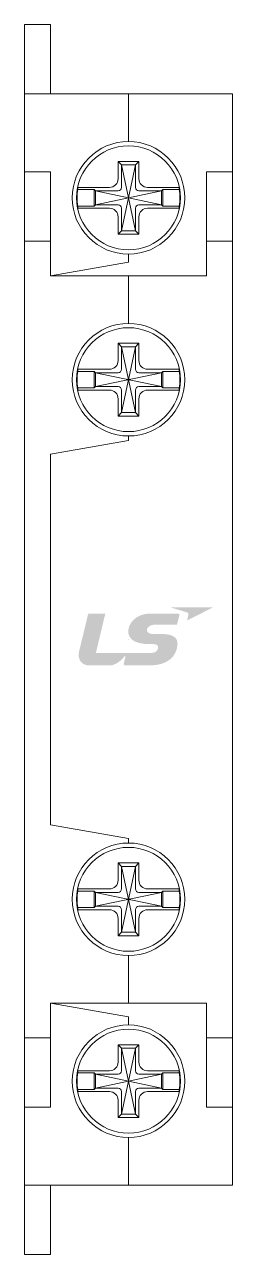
# Model space of a CAD drawing. Header units: millimetres. Extents: x 0 to 12, y 0 to 71.
import ezdxf
from ezdxf.enums import TextEntityAlignment as Align

# ---------------------------------------------------------------- set-up
doc = ezdxf.new("R2010")
doc.units = ezdxf.units.MM
doc.styles.add('WD_IEC', font='isocp2.shx')

# ---------------------------------------------------------------- blocks, each defined once
blk = doc.blocks.new('Vis MC LS')
at = {"color": 8, "linetype": 'ByBlock', "lineweight": 9, "ltscale": 0.25}
for points in [[(1.9, 0.4), (1.98, 0.48), (2.93, 0.48, 0.010278), (2.907, 0.6), (1.105, 0.6, -0.421433), (0.6, 1.105), (0.6, 2.1), (0, 2.1), (-0.6, 2.1), (-0.6, 1.105, -0.421433), (-1.105, 0.6), (-2.907, 0.6, 0.010278), (-2.93, 0.48), (-1.98, 0.48), (-1.9, 0.4), (-1.9, 0), (-1.9, -0.4), (-1.98, -0.48), (-2.93, -0.48, 0.010278), (-2.907, -0.6), (-1.105, -0.6, -0.421433), (-0.6, -1.105), (-0.6, -2.1), (0, -2.1), (0.6, -2.1), (0.6, -1.105, -0.421433), (1.105, -0.6), (2.907, -0.6, 0.010278), (2.93, -0.48), (1.98, -0.48), (1.9, -0.4), (1.9, 0)], [(1.9, 0), (1.9, 0.4), (0.602, 0.4, -0.396442), (0.4, 0.602), (0.4, 1.9), (-0.4, 1.9), (-0.4, 0.602, -0.396442), (-0.602, 0.4), (-1.9, 0.4), (-1.9, 0), (-1.9, -0.4), (-0.602, -0.4, -0.396442), (-0.4, -0.602), (-0.4, -1.9), (0.4, -1.9), (0.4, -0.602, -0.396442), (0.602, -0.4), (1.9, -0.4)], [(-1.98, 0.48), (-2.93, 0.48, 0.040624), (-2.969, 0, 0.040624), (-2.93, -0.48), (-1.98, -0.48)], [(2.93, 0.48), (1.98, 0.48), (1.98, -0.48), (2.93, -0.48, 0.040624), (2.969, 0, 0.040624)]]:
    blk.add_lwpolyline(points, format="xyb", close=True, dxfattribs=at)
for points in [[(-0.6, 2.1), (-0.4, 1.9), (0.4, -1.9), (0.6, -2.1), (-0.6, -2.1), (-0.4, -1.9), (0.4, 1.9), (0.6, 2.1), (-0.6, 2.1)], [(-1.98, 0.48), (-1.9, 0.4), (1.9, -0.4), (1.98, -0.48), (1.98, 0.48), (1.9, 0.4), (-1.9, -0.4), (-1.98, -0.48), (-1.98, 0.48)]]:
    blk.add_lwpolyline(points, dxfattribs=at)
for radius in [3.25, 3]:
    blk.add_circle((0, 0), radius, dxfattribs=at)
blk = doc.blocks.new('*U3898')
h = blk.add_hatch(color=152)
edge = h.paths.add_edge_path()
edge.add_spline(control_points=[(8.564, 2.4685), (8.9563, 2.4685), (9.1808, 2.3695), (9.1808, 2.1071), (9.1808, 1.9364), (9.0647, 1.7112), (8.9598, 1.6289), (8.7187, 1.4434), (8.5071, 1.4239), (7.3804, 1.4239), (7.3804, 1.4239), (1.9845, 1.4239), (1.9845, 1.4239), (1.9845, 1.4239), (3.0765, 6), (3.0765, 6), (3.0765, 6), (1.2699, 6), (1.2699, 6), (1.1455, 6), (1.099, 5.9656), (1.0613, 5.8181), (1.0613, 5.8181), (0.0442, 1.6058), (0.0442, 1.6058), (-0.1471, 0.7691), (0.2857, 0), (1.2486, 0), (2.2111, 0), (2.7619, 0), (3.5799, 0), (4.1541, 0), (4.8861, 0.4936), (5.2879, 1.0618), (5.3385, 1.1329), (5.4271, 1.146), (5.3916, 0.9943), (5.3208, 0.6944), (5.236, 0.3324), (5.2144, 0.2429), (5.1738, 0.067), (5.266, 0), (5.3495, 0), (5.3495, 0), (7.4326, 0), (8.0953, 0), (10.4251, 0), (11.3139, 1.1151), (11.4147, 2.4436), (11.4656, 3.1179), (10.9845, 3.6322), (9.6483, 3.6322), (9.6483, 3.6322), (8.9865, 3.6322), (8.6221, 3.6322), (8.2547, 3.6322), (7.8802, 3.7638), (7.8802, 4.0914), (7.8802, 4.4268), (8.308, 4.7296), (8.8585, 4.7296), (8.8585, 4.7296), (11.3596, 4.7296), (11.3596, 4.7296), (11.3596, 4.7296), (11.5587, 5.5206), (11.6019, 5.7037), (11.6558, 5.9342), (11.5877, 6), (11.4182, 6), (11.4182, 6), (8.3288, 6), (8.3288, 6), (6.5328, 6), (5.7269, 4.8013), (5.7269, 3.9445), (5.7269, 3.0871), (6.4178, 2.4697), (8.1984, 2.4697), (8.1984, 2.4697), (8.564, 2.4685), (8.564, 2.4685)], knot_values=[0, 0, 0, 0, 1, 1, 1, 2, 2, 2, 3, 3, 3, 4, 4, 4, 5, 5, 5, 6, 6, 6, 7, 7, 7, 8, 8, 8, 9, 9, 9, 10, 10, 10, 11, 11, 11, 12, 12, 12, 13, 13, 13, 14, 14, 14, 15, 15, 15, 16, 16, 16, 17, 17, 17, 18, 18, 18, 19, 19, 19, 20, 20, 20, 21, 21, 21, 22, 22, 22, 23, 23, 23, 24, 24, 24, 25, 25, 25, 26, 26, 26, 27, 27, 27, 27], degree=3, periodic=0)
h = blk.add_hatch(color=10)
edge = h.paths.add_edge_path()
edge.add_spline(control_points=[(10.5597, 6.7227), (10.5597, 6.7227), (15.5292, 6.7227), (15.5292, 6.7227), (15.5292, 6.7227), (12.5227, 5.194), (12.5227, 5.194), (12.5227, 5.194), (12.6282, 5.6846), (12.6608, 5.831), (12.6957, 5.9856), (12.6412, 6.0887), (12.451, 6.1474), (12.2549, 6.2072), (10.5597, 6.7227), (10.5597, 6.7227)], knot_values=[0, 0, 0, 0, 1, 1, 1, 2, 2, 2, 3, 3, 3, 4, 4, 4, 5, 5, 5, 5], degree=3, periodic=0)
at = {"layer": 'Defpoints', "color": 2, "linetype": 'ByBlock', "lineweight": 9}
blk.add_line((5.7544, 3), (5.7544, 3), dxfattribs=at)
blk = doc.blocks.new('Aux UA-1')
at = {"color": 0, "linetype": 'ByBlock', "lineweight": 9, "ltscale": 0.5}
for p, q in [((6, 31.5), (6, 28.75)), ((6, -31.5), (6, -28.75))]:
    blk.add_line(p, q, dxfattribs=at)
at = {"color": 0, "linetype": 'ByBlock', "lineweight": 18, "ltscale": 0.5}
blk.add_lwpolyline([(0, -31.5), (1.5, -31.5), (1.5, -35.5), (0, -35.5), (0, 35.5), (1.5, 35.5), (1.5, 31.5), (0, 31.5), (12, 31.5), (12, -31.5)], close=True, dxfattribs=at)
at = {"color": 0, "linetype": 'ByBlock', "lineweight": 9, "ltscale": 0.5}
for points in [[(10.5, 23), (12, 23), (12, 27), (10.5, 27), (10.5, 21), (1.5, 21), (1.5, 27), (0, 27), (0, 23), (1.5, 23)], [(6, 22.25), (6, 21.793), (1.5, 21), (6, 21), (6, 18.25)], [(6, -11.75), (6, -11.493), (1.5, -10.7), (1.5, 10.7), (6, 11.493), (6, 11.75)], [(6, -22.25), (6, -21.793), (1.5, -21), (6, -21), (6, -18.25)], [(10.5, -23), (12, -23), (12, -27), (10.5, -27), (10.5, -21), (1.5, -21), (1.5, -27), (0, -27), (0, -23), (1.5, -23)]]:
    blk.add_lwpolyline(points, dxfattribs=at)
at = {"color": 0, "linetype": 'ByBlock', "lineweight": 9, "ltscale": 0.5, "xscale": -1, "rotation": 180}
for p in [(6, 25.5), (6, 15)]:
    blk.add_blockref('Vis MC LS', p, dxfattribs=at)
at = {"color": 0, "linetype": 'ByBlock', "lineweight": 9, "ltscale": 0.5, "xscale": 0.5, "yscale": 0.5, "zscale": 0.5}
blk.add_blockref('*U3898', (3.123, -1.5), dxfattribs=at)
at = {"color": 0, "linetype": 'ByBlock', "lineweight": 9, "ltscale": 0.5}
for p in [(6, -15), (6, -25.5)]:
    blk.add_blockref('Vis MC LS', p, dxfattribs=at)
at = {"color": 1, "linetype": 'ByBlock', "lineweight": -2, "ltscale": 0.5, "style": 'WD_IEC', "width": 0.4, "flags": 12}
blk.add_attdef('TYPE', text='', height=5, dxfattribs=at).set_placement((6, -5), align=Align.MIDDLE_CENTER)

msp = doc.modelspace()

# ---------------------------------------------------------------- block references
msp.add_blockref('Aux UA-1', (0, 35.5))

doc.saveas('drawing.dxf')
